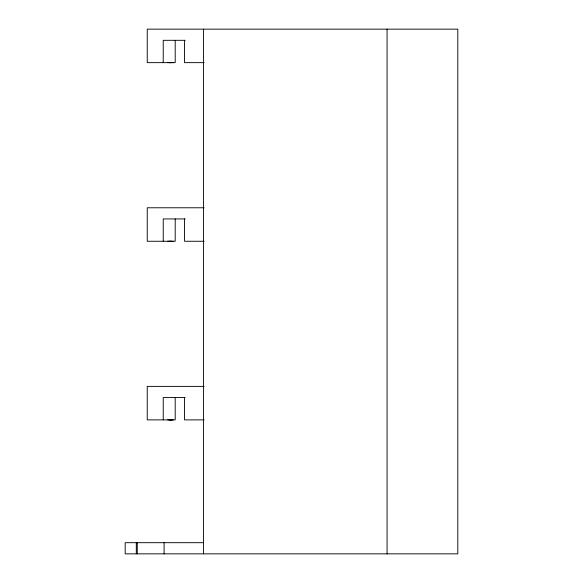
<?xml version="1.0" encoding="UTF-8"?>
<svg xmlns="http://www.w3.org/2000/svg" width="583" height="583" viewBox="0 0 583 583"><rect width="100%" height="100%" fill="white"/><g stroke="black" fill="none" stroke-linecap="round" stroke-linejoin="round"><path stroke-width="0.87" d="M173.304 62.643L167.685 62.643M167.685 241.26L173.304 241.26M167.685 419.884L173.304 419.884M185.205 40.314L163.233 40.314L163.233 62.643M169.165 62.643L171.256 62.643M204.101 62.643L184.556 62.643L184.556 40.314M204.072 207.774L147.244 207.774L147.244 241.26L175.206 241.26L175.206 218.938M185.205 218.938L163.233 218.938L163.233 241.26M169.165 241.267L170.302 241.267M204.101 241.26L184.556 241.26L184.556 218.938M204.072 386.391L147.244 386.391L147.244 419.884L175.206 419.884L175.206 397.555M185.205 397.555L163.233 397.555L163.233 419.884M169.165 419.884L172.153 419.884M204.101 419.884L184.556 419.884L184.556 397.555M203.533 542.686L125.192 542.686L125.192 553.85L457.808 553.85L457.808 29.15L147.244 29.15L147.244 62.643L175.206 62.643L175.206 40.314M170.841 241.26L171.256 241.267M387.076 29.15L387.076 553.85M203.562 29.15L203.562 553.85M164.093 542.686L164.093 553.85M137.267 542.686L137.267 553.85M136.305 542.686L136.305 553.85"/></g></svg>
